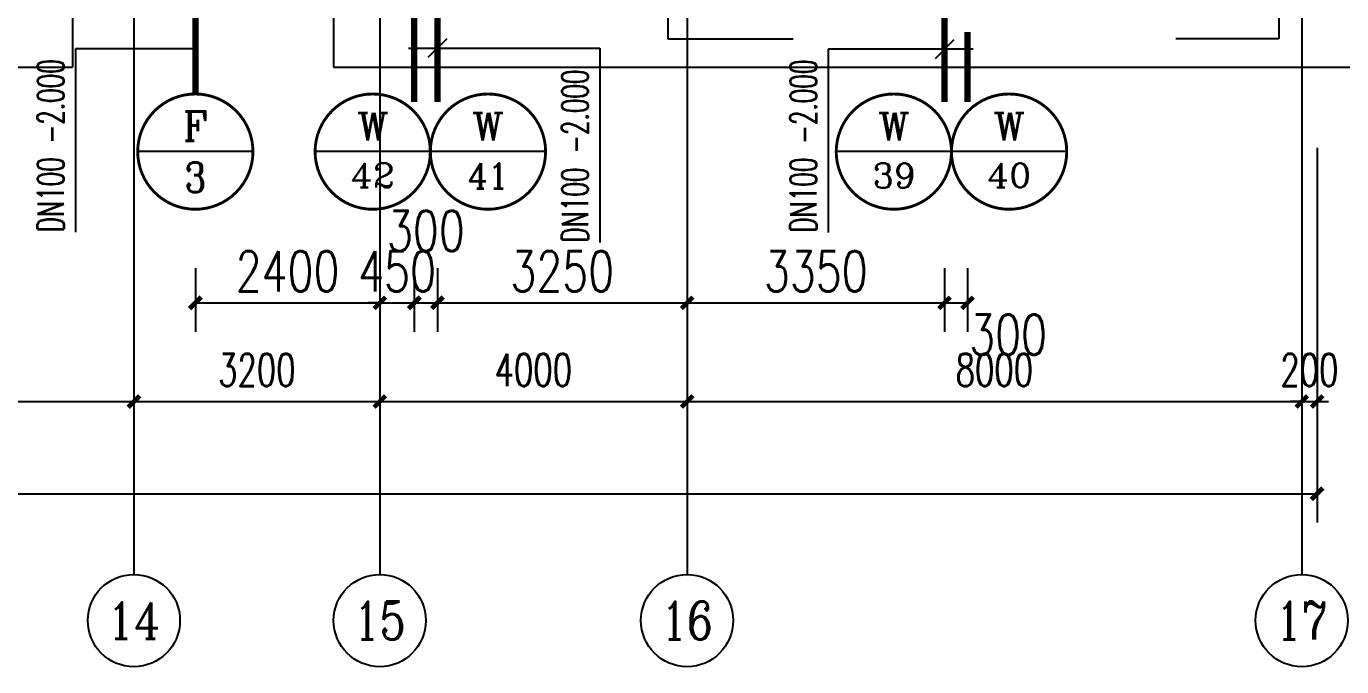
# Model space of a CAD drawing. Extents: x 0 to 2838408, y -923048 to 203859.
# Drawn here: x 2435317 to 2452437, y -278292 to -269960 of the extents above; entities that cross this region are included whole.
import ezdxf
from ezdxf.enums import TextEntityAlignment as Align

# ---------------------------------------------------------------- set-up
doc = ezdxf.new("R2010")
doc.units = 0
doc.header["$LTSCALE"] = 1000
doc.linetypes.add('DASH', pattern=[0.35, 0.25, -0.1])
for name, color, linetype in [('AXIS', 3, 'Continuous'), ('AXIS_TEXT', 7, 'Continuous'), ('DIM_废水', 3, 'Continuous'), ('DIM_污水', 3, 'Continuous'), ('DIM_消防', 3, 'Continuous'), ('DOTE', 8, 'Continuous'), ('GROUND', 2, 'Continuous'), ('PIPE-废水', 31, 'Continuous'), ('PIPE-污水', 2, 'DASH'), ('TWT_DIM', 3, 'Continuous'), ('XREF', 8, 'Continuous')]:
    doc.layers.add(name, color=color, linetype=linetype)
doc.styles.add('_TCH_AXIS', font='COMPLEX', dxfattribs={"bigfont": 'GBCBIG'})
doc.styles.add('_TCH_DIM_T3', font='SIMPLEX', dxfattribs={"width": 0.75, "bigfont": 'HZTXT'})
doc.styles.add('_TWT_CIRCLE', font='COMPLEX', dxfattribs={"width": 1.1, "height": 2.3, "bigfont": 'HZTXT'})
doc.styles.add('_TWT_PIPEDN', font='SIMPLEX', dxfattribs={"width": 0.8, "height": 2.3, "bigfont": 'HZTXT'})
doc.styles.add('A_DIM_T3', font='SIMPLEX', dxfattribs={"width": 0.7, "bigfont": 'HZ'})
doc.styles.add('COMPLEX', font='COMPLEX')
doc.dimstyles.new('_TCH_ARCH&&150', dxfattribs={"dimtxt": 420, "dimasz": 150, "dimexe": 375, "dimexo": 450, "dimgap": 202.5, "dimtad": 1, "dimdec": 0, "dimzin": 0, "dimdsep": 46, "dimtxsty": 'A_DIM_T3', "dimblk": 'ARCHTICK', "dimcen": 0.09, "dimclrt": 7, "dimazin": 2, "dimtfac": 1, "dimtdec": 0, "dimtix": 1, "dimtmove": 2, "dimatfit": 3, "dimfxl": 150, "dimtolj": 1, "dimtzin": 0, "dimarcsym": 0})
doc.dimstyles.new('_TWT_ARCH&&150', dxfattribs={"dimtxt": 525, "dimasz": 150, "dimexe": 375, "dimexo": 450, "dimgap": 150, "dimtad": 1, "dimdec": 0, "dimzin": 0, "dimdsep": 46, "dimtxsty": '_TCH_DIM_T3', "dimblk": 'ARCHTICK', "dimcen": 0.09, "dimclrt": 7, "dimazin": 2, "dimtfac": 1, "dimtdec": 0, "dimtix": 1, "dimtmove": 2, "dimatfit": 3, "dimfxl": 1, "dimtolj": 1, "dimtzin": 0, "dimarcsym": 0})

# ---------------------------------------------------------------- blocks, each defined once
blk = doc.blocks.new('_ArchTick')
at = {"color": 0, "linetype": 'ByBlock', "const_width": 0.4}
blk.add_lwpolyline([(-0.5, -0.5), (0.5, 0.5)], dxfattribs=at)
blk = doc.blocks.new('*D848')
at = {"layer": 'AXIS', "color": 0, "lineweight": -2, "transparency": 16777216}
for p, q in [((2428717, -271542), (2428717, -275217)), ((2436717, -271542), (2436717, -275217)), ((2428717, -274842), (2436717, -274842))]:
    blk.add_line(p, q, dxfattribs=at)
at = {"layer": 'Defpoints', "color": 0, "transparency": 16777216}
for p in [(2428717, -271092), (2436717, -271092), (2436717, -274842)]:
    blk.add_point(p, dxfattribs=at)
at = {"layer": 'AXIS', "color": 0, "lineweight": -2, "transparency": 16777216, "xscale": 150, "yscale": 150, "zscale": 150, "rotation": 180}
blk.add_blockref('_ArchTick', (2428717, -274842), dxfattribs=at)
at = {"layer": 'AXIS', "color": 0, "lineweight": -2, "transparency": 16777216, "xscale": 150, "yscale": 150, "zscale": 150}
blk.add_blockref('_ArchTick', (2436717, -274842), dxfattribs=at)
at = {"layer": 'AXIS', "color": 7, "transparency": 16777216, "insert": (2432717, -274430), "char_height": 420, "attachment_point": 5, "style": 'A_DIM_T3'}
blk.add_mtext('\\A1;8000', dxfattribs=at)
blk = doc.blocks.new('*D849')
at = {"layer": 'AXIS', "color": 0, "lineweight": -2, "transparency": 16777216}
for p, q in [((2436717, -271542), (2436717, -275217)), ((2439917, -271542), (2439917, -275217)), ((2436717, -274842), (2439917, -274842))]:
    blk.add_line(p, q, dxfattribs=at)
at = {"layer": 'Defpoints', "color": 0, "transparency": 16777216}
for p in [(2436717, -271092), (2439917, -271092), (2439917, -274842)]:
    blk.add_point(p, dxfattribs=at)
at = {"layer": 'AXIS', "color": 0, "lineweight": -2, "transparency": 16777216, "xscale": 150, "yscale": 150, "zscale": 150, "rotation": 180}
blk.add_blockref('_ArchTick', (2436717, -274842), dxfattribs=at)
at = {"layer": 'AXIS', "color": 0, "lineweight": -2, "transparency": 16777216, "xscale": 150, "yscale": 150, "zscale": 150}
blk.add_blockref('_ArchTick', (2439917, -274842), dxfattribs=at)
at = {"layer": 'AXIS', "color": 7, "transparency": 16777216, "insert": (2438317, -274430), "char_height": 420, "attachment_point": 5, "style": 'A_DIM_T3'}
blk.add_mtext('\\A1;3200', dxfattribs=at)
blk = doc.blocks.new('*D850')
at = {"layer": 'AXIS', "color": 0, "lineweight": -2, "transparency": 16777216}
for p, q in [((2439917, -271542), (2439917, -275217)), ((2443917, -271542), (2443917, -275217)), ((2439917, -274842), (2443917, -274842))]:
    blk.add_line(p, q, dxfattribs=at)
at = {"layer": 'Defpoints', "color": 0, "transparency": 16777216}
for p in [(2439917, -271092), (2443917, -271092), (2443917, -274842)]:
    blk.add_point(p, dxfattribs=at)
at = {"layer": 'AXIS', "color": 0, "lineweight": -2, "transparency": 16777216, "xscale": 150, "yscale": 150, "zscale": 150, "rotation": 180}
blk.add_blockref('_ArchTick', (2439917, -274842), dxfattribs=at)
at = {"layer": 'AXIS', "color": 0, "lineweight": -2, "transparency": 16777216, "xscale": 150, "yscale": 150, "zscale": 150}
blk.add_blockref('_ArchTick', (2443917, -274842), dxfattribs=at)
at = {"layer": 'AXIS', "color": 7, "transparency": 16777216, "insert": (2441917, -274430), "char_height": 420, "attachment_point": 5, "style": 'A_DIM_T3'}
blk.add_mtext('\\A1;4000', dxfattribs=at)
blk = doc.blocks.new('*D851')
at = {"layer": 'AXIS', "color": 0, "lineweight": -2, "transparency": 16777216}
for p, q in [((2443917, -271542), (2443917, -275217)), ((2451917, -271542), (2451917, -275217)), ((2443917, -274842), (2451917, -274842))]:
    blk.add_line(p, q, dxfattribs=at)
at = {"layer": 'Defpoints', "color": 0, "transparency": 16777216}
for p in [(2443917, -271092), (2451917, -271092), (2451917, -274842)]:
    blk.add_point(p, dxfattribs=at)
at = {"layer": 'AXIS', "color": 0, "lineweight": -2, "transparency": 16777216, "xscale": 150, "yscale": 150, "zscale": 150, "rotation": 180}
blk.add_blockref('_ArchTick', (2443917, -274842), dxfattribs=at)
at = {"layer": 'AXIS', "color": 0, "lineweight": -2, "transparency": 16777216, "xscale": 150, "yscale": 150, "zscale": 150}
blk.add_blockref('_ArchTick', (2451917, -274842), dxfattribs=at)
at = {"layer": 'AXIS', "color": 7, "transparency": 16777216, "insert": (2447917, -274430), "char_height": 420, "attachment_point": 5, "style": 'A_DIM_T3'}
blk.add_mtext('\\A1;8000', dxfattribs=at)
blk = doc.blocks.new('*D852')
at = {"layer": 'AXIS', "color": 0, "lineweight": -2, "transparency": 16777216}
for p, q in [((2451917, -271542), (2451917, -275217)), ((2452117, -271542), (2452117, -275217)), ((2451917, -274842), (2451767, -274842)), ((2451917, -274842), (2452117, -274842)), ((2452117, -274842), (2452267, -274842))]:
    blk.add_line(p, q, dxfattribs=at)
at = {"layer": 'Defpoints', "color": 0, "transparency": 16777216}
for p in [(2451917, -271092), (2452117, -271092), (2452117, -274842)]:
    blk.add_point(p, dxfattribs=at)
at = {"layer": 'AXIS', "color": 0, "lineweight": -2, "transparency": 16777216, "xscale": 150, "yscale": 150, "zscale": 150}
blk.add_blockref('_ArchTick', (2451917, -274842), dxfattribs=at)
at = {"layer": 'AXIS', "color": 0, "lineweight": -2, "transparency": 16777216, "xscale": 150, "yscale": 150, "zscale": 150, "rotation": 180}
blk.add_blockref('_ArchTick', (2452117, -274842), dxfattribs=at)
at = {"layer": 'AXIS', "color": 7, "transparency": 16777216, "insert": (2452017, -274430), "char_height": 420, "attachment_point": 5, "style": 'A_DIM_T3'}
blk.add_mtext('\\A1;200', dxfattribs=at)
blk = doc.blocks.new('*D853')
at = {"layer": 'AXIS', "color": 0, "lineweight": -2, "transparency": 16777216}
for p, q in [((2344917, -271542), (2344917, -276417)), ((2452117, -271542), (2452117, -276417)), ((2344917, -276042), (2452117, -276042))]:
    blk.add_line(p, q, dxfattribs=at)
at = {"layer": 'Defpoints', "color": 0, "transparency": 16777216}
for p in [(2344917, -271092), (2452117, -271092), (2452117, -276042)]:
    blk.add_point(p, dxfattribs=at)
at = {"layer": 'AXIS', "color": 0, "lineweight": -2, "transparency": 16777216, "xscale": 150, "yscale": 150, "zscale": 150, "rotation": 180}
blk.add_blockref('_ArchTick', (2344917, -276042), dxfattribs=at)
at = {"layer": 'AXIS', "color": 0, "lineweight": -2, "transparency": 16777216, "xscale": 150, "yscale": 150, "zscale": 150}
blk.add_blockref('_ArchTick', (2452117, -276042), dxfattribs=at)
at = {"layer": 'AXIS', "color": 7, "transparency": 16777216, "insert": (2398517, -275630), "char_height": 420, "attachment_point": 5, "style": 'A_DIM_T3'}
blk.add_mtext('\\A1;107200', dxfattribs=at)
blk = doc.blocks.new('_AXISO')
at = {"color": 0}
blk.add_circle((0, 0), 0.5, dxfattribs=at)
at = {"layer": 'AXIS_TEXT', "color": 0, "style": 'COMPLEX', "width": 1.041667}
blk.add_attdef('A', text='', height=0.56, dxfattribs=at).set_placement((-0.25, -0.28), (0.25, -0.28), align=Align.FIT)
blk = doc.blocks.new('*D3322')
at = {"layer": 'Defpoints', "color": 0, "transparency": 16777216}
for p in [(2443917, -272658), (2447267, -272658), (2447267, -273558)]:
    blk.add_point(p, dxfattribs=at)
at = {"layer": 'TWT_DIM', "color": 0, "lineweight": -2, "transparency": 16777216}
for p, q in [((2443917, -273108), (2443917, -273933)), ((2447267, -273108), (2447267, -273933)), ((2443917, -273558), (2447267, -273558))]:
    blk.add_line(p, q, dxfattribs=at)
at = {"layer": 'TWT_DIM', "color": 0, "lineweight": -2, "transparency": 16777216, "xscale": 150, "yscale": 150, "zscale": 150, "rotation": 180}
blk.add_blockref('_ArchTick', (2443917, -273558), dxfattribs=at)
at = {"layer": 'TWT_DIM', "color": 0, "lineweight": -2, "transparency": 16777216, "xscale": 150, "yscale": 150, "zscale": 150}
blk.add_blockref('_ArchTick', (2447267, -273558), dxfattribs=at)
at = {"layer": 'TWT_DIM', "color": 7, "transparency": 16777216, "insert": (2445592, -273146), "char_height": 525, "attachment_point": 5, "style": '_TCH_DIM_T3'}
blk.add_mtext('\\A1;3350', dxfattribs=at)
blk = doc.blocks.new('*D3323')
at = {"layer": 'Defpoints', "color": 0, "transparency": 16777216}
for p in [(2447267, -272658), (2447567, -272658), (2447567, -273558)]:
    blk.add_point(p, dxfattribs=at)
at = {"layer": 'TWT_DIM', "color": 0, "lineweight": -2, "transparency": 16777216}
for p, q in [((2447267, -273108), (2447267, -273933)), ((2447567, -273108), (2447567, -273933)), ((2447267, -273558), (2447567, -273558))]:
    blk.add_line(p, q, dxfattribs=at)
at = {"layer": 'TWT_DIM', "color": 0, "lineweight": -2, "transparency": 16777216, "xscale": 150, "yscale": 150, "zscale": 150, "rotation": 180}
blk.add_blockref('_ArchTick', (2447267, -273558), dxfattribs=at)
at = {"layer": 'TWT_DIM', "color": 0, "lineweight": -2, "transparency": 16777216, "xscale": 150, "yscale": 150, "zscale": 150}
blk.add_blockref('_ArchTick', (2447567, -273558), dxfattribs=at)
at = {"layer": 'TWT_DIM', "color": 7, "transparency": 16777216, "insert": (2448095, -273971), "char_height": 525, "attachment_point": 5, "style": '_TCH_DIM_T3'}
blk.add_mtext('\\A1;300', dxfattribs=at)
blk = doc.blocks.new('*D3324')
at = {"layer": 'Defpoints', "color": 0, "transparency": 16777216}
for p in [(2440667, -272658), (2443917, -272658), (2443917, -273558)]:
    blk.add_point(p, dxfattribs=at)
at = {"layer": 'TWT_DIM', "color": 0, "lineweight": -2, "transparency": 16777216}
for p, q in [((2440667, -273108), (2440667, -273933)), ((2443917, -273108), (2443917, -273933)), ((2440667, -273558), (2443917, -273558))]:
    blk.add_line(p, q, dxfattribs=at)
at = {"layer": 'TWT_DIM', "color": 0, "lineweight": -2, "transparency": 16777216, "xscale": 150, "yscale": 150, "zscale": 150, "rotation": 180}
blk.add_blockref('_ArchTick', (2440667, -273558), dxfattribs=at)
at = {"layer": 'TWT_DIM', "color": 0, "lineweight": -2, "transparency": 16777216, "xscale": 150, "yscale": 150, "zscale": 150}
blk.add_blockref('_ArchTick', (2443917, -273558), dxfattribs=at)
at = {"layer": 'TWT_DIM', "color": 7, "transparency": 16777216, "insert": (2442292, -273146), "char_height": 525, "attachment_point": 5, "style": '_TCH_DIM_T3'}
blk.add_mtext('\\A1;3250', dxfattribs=at)
blk = doc.blocks.new('*D3325')
at = {"layer": 'Defpoints', "color": 0, "transparency": 16777216}
for p in [(2440367, -272658), (2440667, -272658), (2440667, -273558)]:
    blk.add_point(p, dxfattribs=at)
at = {"layer": 'TWT_DIM', "color": 0, "lineweight": -2, "transparency": 16777216}
for p, q in [((2440367, -273108), (2440367, -273933)), ((2440667, -273108), (2440667, -273933)), ((2440367, -273558), (2440667, -273558))]:
    blk.add_line(p, q, dxfattribs=at)
at = {"layer": 'TWT_DIM', "color": 0, "lineweight": -2, "transparency": 16777216, "xscale": 150, "yscale": 150, "zscale": 150, "rotation": 180}
blk.add_blockref('_ArchTick', (2440367, -273558), dxfattribs=at)
at = {"layer": 'TWT_DIM', "color": 0, "lineweight": -2, "transparency": 16777216, "xscale": 150, "yscale": 150, "zscale": 150}
blk.add_blockref('_ArchTick', (2440667, -273558), dxfattribs=at)
at = {"layer": 'TWT_DIM', "color": 7, "transparency": 16777216, "insert": (2440517, -272621), "char_height": 525, "attachment_point": 5, "style": '_TCH_DIM_T3'}
blk.add_mtext('\\A1;300', dxfattribs=at)
blk = doc.blocks.new('*D3326')
at = {"layer": 'Defpoints', "color": 0, "transparency": 16777216}
for p in [(2439917, -272658), (2440367, -272658), (2440367, -273558)]:
    blk.add_point(p, dxfattribs=at)
at = {"layer": 'TWT_DIM', "color": 0, "lineweight": -2, "transparency": 16777216}
for p, q in [((2439917, -273108), (2439917, -273933)), ((2440367, -273108), (2440367, -273933)), ((2439917, -273558), (2439767, -273558)), ((2439917, -273558), (2440367, -273558)), ((2440367, -273558), (2440517, -273558))]:
    blk.add_line(p, q, dxfattribs=at)
at = {"layer": 'TWT_DIM', "color": 0, "lineweight": -2, "transparency": 16777216, "xscale": 150, "yscale": 150, "zscale": 150}
blk.add_blockref('_ArchTick', (2439917, -273558), dxfattribs=at)
at = {"layer": 'TWT_DIM', "color": 0, "lineweight": -2, "transparency": 16777216, "xscale": 150, "yscale": 150, "zscale": 150, "rotation": 180}
blk.add_blockref('_ArchTick', (2440367, -273558), dxfattribs=at)
at = {"layer": 'TWT_DIM', "color": 7, "transparency": 16777216, "insert": (2440142, -273146), "char_height": 525, "attachment_point": 5, "style": '_TCH_DIM_T3'}
blk.add_mtext('\\A1;450', dxfattribs=at)
blk = doc.blocks.new('*D3327')
at = {"layer": 'Defpoints', "color": 0, "transparency": 16777216}
for p in [(2437517, -272658), (2439917, -272658), (2439917, -273558)]:
    blk.add_point(p, dxfattribs=at)
at = {"layer": 'TWT_DIM', "color": 0, "lineweight": -2, "transparency": 16777216}
for p, q in [((2437517, -273108), (2437517, -273933)), ((2439917, -273108), (2439917, -273933)), ((2437517, -273558), (2439917, -273558))]:
    blk.add_line(p, q, dxfattribs=at)
at = {"layer": 'TWT_DIM', "color": 0, "lineweight": -2, "transparency": 16777216, "xscale": 150, "yscale": 150, "zscale": 150, "rotation": 180}
blk.add_blockref('_ArchTick', (2437517, -273558), dxfattribs=at)
at = {"layer": 'TWT_DIM', "color": 0, "lineweight": -2, "transparency": 16777216, "xscale": 150, "yscale": 150, "zscale": 150}
blk.add_blockref('_ArchTick', (2439917, -273558), dxfattribs=at)
at = {"layer": 'TWT_DIM', "color": 7, "transparency": 16777216, "insert": (2438717, -273146), "char_height": 525, "attachment_point": 5, "style": '_TCH_DIM_T3'}
blk.add_mtext('\\A1;2400', dxfattribs=at)
blk = doc.blocks.new('1F1')
at = {"layer": 'AXIS'}
for p, q in [((2436716.7, -271092.2), (2436716.7, -277092.2)), ((2439916.7, -271092.2), (2439916.7, -277092.2)), ((2443916.7, -271092.2), (2443916.7, -277092.2)), ((2451916.7, -271092.2), (2451916.7, -277092.2))]:
    blk.add_line(p, q, dxfattribs=at)
at = {"layer": 'DOTE'}
for p, q in [((2436716.7, -187892.2), (2436716.7, -271092.2)), ((2439916.7, -187892.2), (2439916.7, -271092.2)), ((2443916.7, -187892.2), (2443916.7, -271092.2)), ((2451916.7, -187892.2), (2451916.7, -271092.2))]:
    blk.add_line(p, q, dxfattribs=at)
at = {"layer": 'GROUND'}
for p, q in [((2435916.7, -269292.2), (2435916.7, -270492.2)), ((2439316.7, -269292.2), (2439316.7, -270492.2)), ((2409616.7, -270492.2), (2435916.7, -270492.2)), ((2439316.7, -270492.2), (2453316.7, -270492.2))]:
    blk.add_line(p, q, dxfattribs=at)
at = {"layer": 'AXIS'}
ref = blk.add_blockref('_AXISO', (2436716.7, -277692.2), dxfattribs=dict(at, xscale=1200, yscale=1200, zscale=1200))
ref.add_attrib('A', '14', dxfattribs={"layer": 'AXIS_TEXT', "height": 471.11, "style": '_TCH_AXIS'}).set_placement((2436369, -277927.7), (2437064.5, -277927.7), align=Align.FIT)
ref = blk.add_blockref('_AXISO', (2439916.7, -277692.2), dxfattribs=dict(at, xscale=1200, yscale=1200, zscale=1200))
ref.add_attrib('A', '15', dxfattribs={"layer": 'AXIS_TEXT', "height": 492.67, "style": '_TCH_AXIS'}).set_placement((2439576.6, -277938.5), (2440256.9, -277938.5), align=Align.FIT)
ref = blk.add_blockref('_AXISO', (2443916.7, -277692.2), dxfattribs=dict(at, xscale=1200, yscale=1200, zscale=1200))
ref.add_attrib('A', '16', dxfattribs={"layer": 'AXIS_TEXT', "height": 492.67, "style": '_TCH_AXIS'}).set_placement((2443576.6, -277938.5), (2444256.9, -277938.5), align=Align.FIT)
ref = blk.add_blockref('_AXISO', (2451916.7, -277692.2), dxfattribs=dict(at, xscale=1200, yscale=1200, zscale=1200))
ref.add_attrib('A', '17', dxfattribs={"layer": 'AXIS_TEXT', "height": 492.67, "style": '_TCH_AXIS'}).set_placement((2451576.6, -277938.5), (2452256.9, -277938.5), align=Align.FIT)
for p1, p2, distance, picture, middle in [((2344916.7, -271092.2), (2452116.7, -271092.2), -4950, '*D853', (2398516.7, -275629.7)), ((2428716.7, -271092.2), (2436716.7, -271092.2), -3750, '*D848', (2432716.7, -274429.7)), ((2436716.7, -271092.2), (2439916.7, -271092.2), -3750, '*D849', (2438316.7, -274429.7)), ((2439916.7, -271092.2), (2443916.7, -271092.2), -3750, '*D850', (2441916.7, -274429.7)), ((2443916.7, -271092.2), (2451916.7, -271092.2), -3750, '*D851', (2447916.7, -274429.7)), ((2451916.7, -271092.2), (2452116.7, -271092.2), -3750, '*D852', (2452016.7, -274429.7))]:
    dim = blk.add_aligned_dim(p1=p1, p2=p2, distance=distance, dimstyle='_TCH_ARCH&&150', dxfattribs=at)
    dim.commit()
    dim.dimension.update_dxf_attribs({"geometry": picture, "text_midpoint": middle})

msp = doc.modelspace()

# ---------------------------------------------------------------- linework, layer by layer
at = {"layer": 'DIM_废水', "linetype": 'ByBlock'}
for p, q in [((2437516.7, -270253.9), (2435956.9, -270253.9)), ((2435956.9, -270253.9), (2435956.9, -270253.9)), ((2435956.9, -270253.9), (2435956.9, -272637.6))]:
    msp.add_line(p, q, dxfattribs=at)
at = {"layer": 'DIM_污水', "linetype": 'ByBlock'}
for p, q in [((2443666.7, -268792.2), (2443666.7, -270122.6)), ((2451616.7, -268792.2), (2451616.7, -270122.6)), ((2443666.7, -270122.6), (2445296.1, -270122.6)), ((2447388.7, -270137.2), (2447144.8, -270381.1)), ((2451616.7, -270122.6), (2450278.1, -270122.6)), ((2447641.7, -270259.1), (2445753.2, -270259.1)), ((2445753.2, -270259.1), (2445753.2, -270259.1)), ((2445753.2, -270259.1), (2445753.2, -272642.9))]:
    msp.add_line(p, q, dxfattribs=at)
at = {"layer": 'DIM_污水'}
for p, q in [((2440788.7, -270121.6), (2440544.8, -270365.5)), ((2440291.7, -270243.5), (2442780.6, -270243.5)), ((2442780.6, -270243.5), (2442780.6, -270243.5)), ((2442780.6, -270243.5), (2442780.6, -272771.8))]:
    msp.add_line(p, q, dxfattribs=at)
at = {"layer": 'DIM_消防'}
for p, q in [((2438266.7, -271590.3), (2436766.7, -271590.3)), ((2440575.4, -271590.3), (2439075.4, -271590.3)), ((2442075.4, -271590.3), (2440575.4, -271590.3)), ((2447358.1, -271590.3), (2445858.1, -271590.3)), ((2448858.1, -271590.3), (2447358.1, -271590.3))]:
    msp.add_line(p, q, dxfattribs=at)
at = {"layer": 'DIM_消防', "const_width": 37.5}
for points in [[(2438266.7, -271590.3, 1), (2436766.7, -271590.3, 1)], [(2440575.4, -271590.3, 1), (2439075.4, -271590.3, 1)], [(2442075.4, -271590.3, 1), (2440575.4, -271590.3, 1)], [(2447358.1, -271590.3, 1), (2445858.1, -271590.3, 1)], [(2448858.1, -271590.3, 1), (2447358.1, -271590.3, 1)]]:
    msp.add_lwpolyline(points, format="xyb", close=True, dxfattribs=at)
at = {"layer": 'PIPE-废水', "linetype": 'ByBlock', "ltscale": 1.5, "const_width": 82.5}
msp.add_lwpolyline([(2437516.7, -268698.5), (2437516.7, -270840.3)], dxfattribs=at)
at = {"layer": 'PIPE-污水', "ltscale": 1.5, "const_width": 82.5}
for points in [[(2440666.7, -268081.9), (2440666.7, -270943.3)], [(2440366.7, -269401.3), (2440366.7, -270943.3)], [(2447266.7, -269730.9), (2447266.7, -270943.3)], [(2447566.7, -270032.5), (2447566.7, -270943.3)]]:
    msp.add_lwpolyline(points, dxfattribs=at)

# ---------------------------------------------------------------- block references
at = {"layer": 'XREF'}
msp.add_blockref('1F1', (0, 0), dxfattribs=at)

# ---------------------------------------------------------------- texts
at = {"layer": 'DIM_废水', "color": 7, "linetype": 'ByBlock', "style": '_TWT_PIPEDN', "width": 0.64}
for s, p in [('-2.000', (2435806.9, -271485.5)), ('DN100', (2435806.9, -272637.6))]:
    msp.add_text(s, height=345, rotation=90, dxfattribs=at).set_placement(p)
at = {"layer": 'DIM_污水', "color": 7, "linetype": 'ByBlock', "style": '_TWT_PIPEDN', "width": 0.64}
for s, p in [('-2.000', (2445603.2, -271490.7)), ('DN100', (2445603.2, -272642.9))]:
    msp.add_text(s, height=345, rotation=90, dxfattribs=at).set_placement(p)
at = {"layer": 'DIM_污水', "color": 7, "style": '_TWT_PIPEDN', "width": 0.64}
for s, p in [('-2.000', (2442630.6, -271619.7)), ('DN100', (2442630.6, -272771.8))]:
    msp.add_text(s, height=345, rotation=90, dxfattribs=at).set_placement(p)
at = {"layer": 'DIM_消防', "color": 7, "style": '_TWT_CIRCLE'}
for s, height, p, p2 in [('F', 382.3, (2437356.5, -271450.2), (2437676.9, -271450.2)), ('W', 362.4, (2439616.6, -271447.1), (2440034.2, -271447.1)), ('W', 362.4, (2441116.6, -271447.1), (2441534.2, -271447.1)), ('W', 362.4, (2446399.3, -271447.1), (2446816.9, -271447.1)), ('W', 362.4, (2447899.3, -271447.1), (2448316.9, -271447.1)), ('3', 388.1, (2437374.4, -272117.7), (2437659, -272117.7)), ('42', 314.27, (2439537.3, -272055.9), (2440113.5, -272055.9)), ('41', 332.89, (2441063.8, -272071.2), (2441587, -272071.2)), ('39', 321.68, (2446330.1, -272062), (2446886.1, -272062)), ('40', 314.27, (2447820, -272055.9), (2448396.2, -272055.9))]:
    msp.add_text(s, height=height, dxfattribs=at).set_placement(p, p2, align=Align.FIT)

# ---------------------------------------------------------------- dimensions: what is measured, and where the dimension line sits
at = {"layer": 'TWT_DIM'}
for base, p1, p2, picture, middle in [((2440666.7, -273558.1), (2440366.7, -272657.6), (2440666.7, -272657.6), '*D3325', (2440516.7, -272620.6)), ((2447566.7, -273558.1), (2447266.7, -272657.6), (2447566.7, -272657.6), '*D3323', (2448094.7, -273970.6))]:
    dim = msp.add_linear_dim(base=base, p1=p1, p2=p2, angle=0, dimstyle='_TWT_ARCH&&150', dxfattribs=at)
    dim.commit()
    dim.dimension.update_dxf_attribs({"geometry": picture, "text_midpoint": middle, "dimtype": 129})
for p1, p2, picture, middle in [((2437516.7, -272657.6), (2439916.7, -272657.6), '*D3327', (2438716.7, -273145.6)), ((2439916.7, -272657.6), (2440366.7, -272657.6), '*D3326', (2440141.7, -273145.6)), ((2440666.7, -272657.6), (2443916.7, -272657.6), '*D3324', (2442291.7, -273145.6)), ((2443916.7, -272657.6), (2447266.7, -272657.6), '*D3322', (2445591.7, -273145.6))]:
    dim = msp.add_aligned_dim(p1=p1, p2=p2, distance=-900.5, dimstyle='_TWT_ARCH&&150', dxfattribs=at)
    dim.commit()
    dim.dimension.update_dxf_attribs({"geometry": picture, "text_midpoint": middle})

doc.saveas('drawing.dxf')
